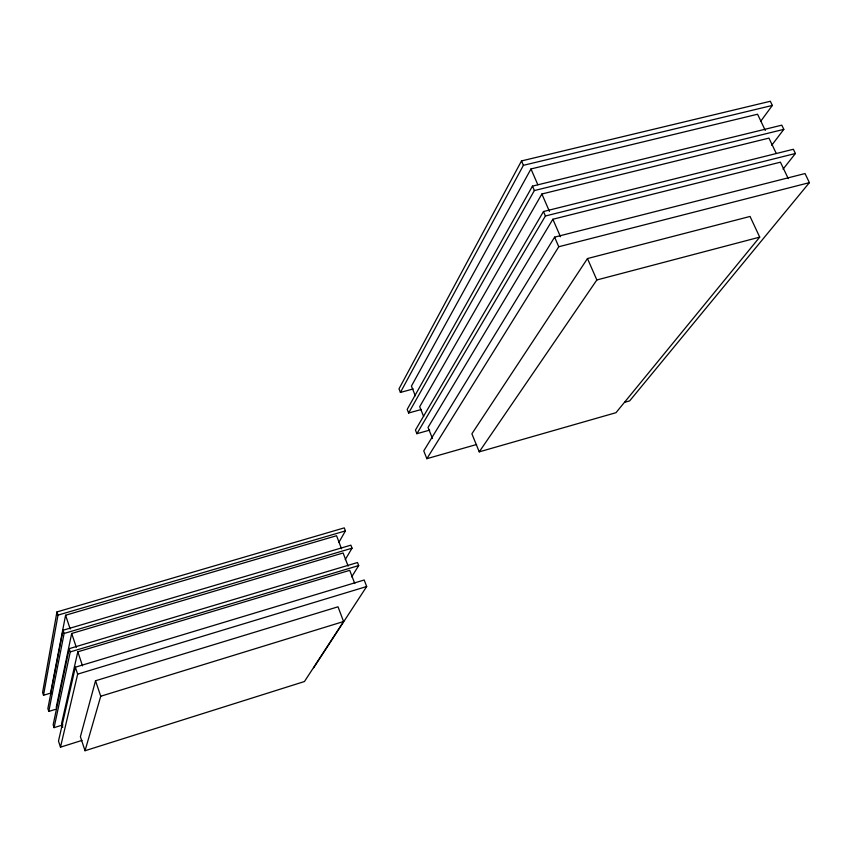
<?xml version="1.0" encoding="UTF-8"?>
<svg xmlns="http://www.w3.org/2000/svg" width="852" height="852" viewBox="0 0 852 852"><rect width="100%" height="100%" fill="white"/><g stroke="black" fill="none" stroke-linecap="round" stroke-linejoin="round"><path stroke-width="1.28" d="M338.862 542.415L345.433 530.892L344.272 527.878L56.935 611.928L42.6 692.452L43.516 695.275L51.152 692.942M43.516 695.275L58 615.123L56.935 611.928M341.524 548.773L336.561 535.727L65.583 615.229L50.907 691.249L51.695 693.677M345.252 559.604L352.036 548.187L350.875 545.163L63.037 630.246L47.872 708.587L48.798 711.409L56.402 709.066M48.798 711.409L64.113 633.462L63.037 630.246M56.211 707.416L71.674 633.473L343.122 552.98L348.117 566.101M351.674 576.879L358.681 565.579L357.51 562.533L69.182 648.67L53.165 724.786L54.091 727.629L62.984 724.871M54.091 727.629L70.258 651.908L69.182 648.67M354.752 583.524L349.725 570.339L77.809 651.812L61.546 723.668L62.75 727.342M313.696 667.744L366.68 586.527L364.187 579.999L75.349 667.201L58.49 741.07L60.481 747.161L82.005 740.409M60.481 747.161L77.66 674.134L75.349 667.201M95.541 680.759L80.397 736.703L85.03 750.729L304.452 681.525L343.569 621.534L338.02 606.805L95.541 680.759L100.738 696.233L85.03 750.729M760.559 121.474L772.338 105.435L770.336 101.271L521.499 160.932L398.992 388.853L400.419 392.431L413.177 388.949M400.419 392.431L523.405 165.32L772.338 105.435M765.298 130.441L757.566 114.232L530.966 168.952L411.431 386.084L415.329 395.807M771.742 145.255L783.819 129.366L781.806 125.169L532.447 186.13L407.192 409.397L408.63 413.007L421.42 409.461M408.63 413.007L534.364 190.55L783.819 129.366M776.183 153.285L768.951 138.109L541.872 194L419.706 406.702L423.636 416.479M783.063 169.154L795.406 153.498L793.372 149.27L543.48 211.53L415.446 430.079L416.894 433.711L429.706 430.111M416.894 433.711L545.408 215.993L795.406 153.498M788.281 178.643L780.421 162.178L552.863 219.252L428.034 427.448L432.475 438.524M624.569 402.325L629.671 400.866L809.4 182.647L805.033 173.552L554.599 237.144L423.753 450.9L426.863 458.685L476.609 444.499M426.863 458.685L558.774 246.739L809.4 182.647M587.465 258.55L471.88 433.806L479.239 451.848L615.985 412.688L759.718 237.122L750.048 216.451L587.465 258.55L596.847 279.967L479.239 451.848M100.738 696.233L343.569 621.534M77.66 674.134L366.68 586.527M70.258 651.908L358.681 565.579M64.113 633.462L352.036 548.187M58 615.123L345.433 530.892M596.847 279.967L759.718 237.122M530.966 168.952L537.846 184.746M541.872 194L549.423 211.36M552.863 219.252L560.488 236.75M521.499 160.932L523.405 165.32M532.447 186.13L534.364 190.55M543.48 211.53L545.408 215.993M554.599 237.144L558.774 246.739M65.583 615.229L70.194 629.021M71.674 633.473L76.318 647.339M77.809 651.812L82.506 665.859"/></g></svg>
